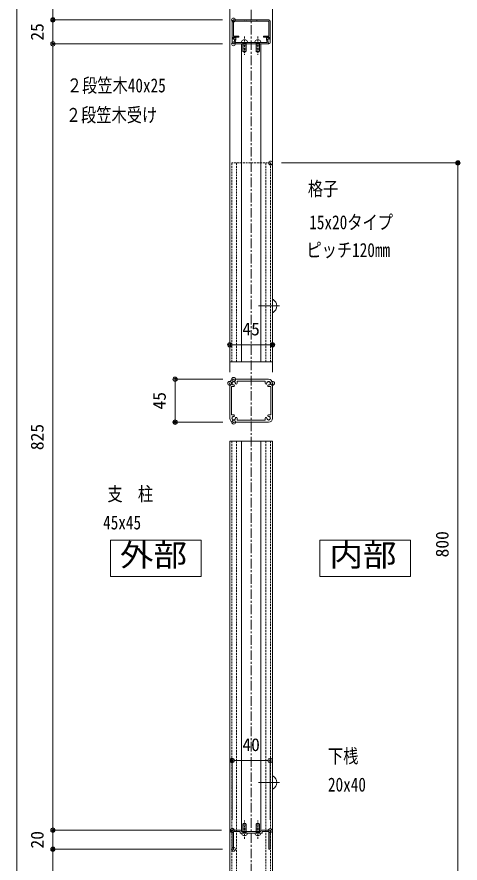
# Model space of a CAD drawing. Units: millimetres, scale not verified. Extents: x -1682 to 1682, y -1188 to 1188.
# Drawn here: x 94 to 560, y -617 to 270 of the extents above; entities that cross this region are included whole.
import ezdxf
from ezdxf.enums import TextEntityAlignment as Align

# ---------------------------------------------------------------- set-up
doc = ezdxf.new("R2010")
doc.units = ezdxf.units.MM
doc.header["$LTSCALE"] = 8
doc.header["$PDMODE"] = 32
doc.header["$PDSIZE"] = 4
doc.linetypes.add('USER1', pattern=[2, 1.25, -0.25, 0.25, -0.25])
doc.linetypes.add('USER3', pattern=[0.375, 0.25, -0.125])
for name, color, linetype, lineweight in [('0-0_0', 7, 'Continuous', 18), ('0-1_DEFPOINTS', 7, 'Continuous', 18), ('0-4_アンカー', 4, 'Continuous', 18), ('0-A_6ﾊｯﾁﾝｸﾞ', 4, 'Continuous', 18), ('0-B_51破線ｱﾙﾐ', 3, 'USER3', 18), ('0-C_2躯体線', 4, 'Continuous', 18), ('0-E_3中心線', 2, 'USER1', 18), ('0-F_41ｱﾙﾐ', 6, 'Continuous', 18), ('1-0_1手摺寸法', 7, 'Continuous', 18), ('1-1_42ｱﾙﾐ部品', 6, 'Continuous', 18), ('1-2_P4-12', 7, 'Continuous', 18), ('1-8_WHITE', 7, 'Continuous', 18)]:
    doc.layers.add(name, color=color, linetype=linetype, lineweight=lineweight)
doc.layers.add('0-3_MOJI', color=7, linetype='Continuous')
doc.styles.add('ＭＳ ゴシック', font='')
doc.styles.get('ＭＳ ゴシック').set_extended_font_data('MS Gothic')

# ---------------------------------------------------------------- blocks, each defined once
blk = doc.blocks.new('HK-013')
at = {"layer": '1-1_42ｱﾙﾐ部品'}
for p, q in [((-22.5, 18.3), (-22.5, -18.3)), ((-22.5, 18.3), (-22.5, 18.3)), ((18.3, 22.5), (-18.3, 22.5)), ((14.8, 20.5), (-14.8, 20.5)), ((-14.8, 20.5), (-14.8, 18.3)), ((14.8, 20.5), (14.8, 18.3)), ((22.5, 18.3), (22.5, -18.3)), ((-20.5, 14.8), (-20.5, -14.8)), ((-18.3, 14.8), (-20.5, 14.8)), ((18.3, 14.8), (20.5, 14.8)), ((20.5, 14.8), (20.5, -14.8)), ((-18.3, -14.8), (-20.5, -14.8)), ((18.3, -14.8), (20.5, -14.8)), ((-22.5, -18.3), (-22.5, -18.3)), ((18.3, -22.5), (-18.3, -22.5)), ((-14.8, -20.5), (-14.8, -18.3)), ((14.8, -20.5), (-14.8, -20.5)), ((14.8, -20.5), (14.8, -18.3))]:
    blk.add_line(p, q, dxfattribs=at)
for centre, radius, start, end in [((-18.3, 18.3), 4.2, 90, 180), ((-19.749, 18.688), 0.5, 165, 232.97569), ((-19.749, 18.688), 0.5, 97.02431, 165), ((-18.3, 18.3), 1.75, 180.35889, 195), ((-18.3, 18.3), 1.75, 195, 209.64111), ((-18.3, 18.3), 1.75, 135, 149.64111), ((-18.3, 18.3), 1.75, 120.35889, 135), ((-18.688, 19.749), 0.5, 105, 172.97569), ((-18.688, 19.749), 0.5, 37.02431, 105), ((-18.3, 18.3), 1.75, 75, 89.64111), ((-18.3, 18.3), 1.75, 60.35889, 75), ((-17.239, 19.361), 0.5, 45, 112.97569), ((-17.239, 19.361), 0.5, 337.02431, 45), ((-18.3, 18.3), 1.75, 15, 29.64111), ((-18.3, 18.3), 1.75, 0.35889, 15), ((-15.675, 18.3), 0.875, 180, 0), ((15.675, 18.3), 0.875, 180, 360), ((18.3, 18.3), 1.75, 165, 179.64111), ((18.3, 18.3), 1.75, 150.35889, 165), ((17.239, 19.361), 0.5, 135, 202.97569), ((17.239, 19.361), 0.5, 67.02431, 135), ((18.3, 18.3), 1.75, 105, 119.64111), ((18.3, 18.3), 1.75, 90.35889, 105), ((18.688, 19.749), 0.5, 75, 142.97569), ((18.3, 18.3), 4.2, 0, 90), ((18.688, 19.749), 0.5, 7.02431, 75), ((18.3, 18.3), 1.75, 45, 59.64111), ((18.3, 18.3), 1.75, 30.35889, 45), ((19.749, 18.688), 0.5, 15, 82.97569), ((18.3, 18.3), 1.75, 330.35889, 345), ((18.3, 18.3), 1.75, 345, 359.64111), ((19.749, 18.688), 0.5, 307.02431, 15), ((-19.361, 17.239), 0.5, 157.02431, 225), ((-19.361, 17.239), 0.5, 225, 292.97569), ((-18.3, 18.3), 1.75, 240.35889, 255), ((-18.3, 18.3), 1.75, 255, 270), ((-18.3, 15.675), 0.875, 270, 90), ((18.3, 15.675), 0.875, 90, 270), ((18.3, 18.3), 1.75, 270, 285), ((18.3, 18.3), 1.75, 285, 299.64111), ((19.361, 17.239), 0.5, 247.02431, 315), ((19.361, 17.239), 0.5, 315, 22.97569), ((-18.3, -18.3), 1.75, 150.35889, 165), ((-19.361, -17.239), 0.5, 135, 202.97569), ((-19.361, -17.239), 0.5, 67.02431, 135), ((-18.3, -18.3), 1.75, 105, 119.64111), ((-18.3, -18.3), 1.75, 90, 105), ((-18.3, -15.675), 0.875, 270, 90), ((-15.675, -18.3), 0.875, 360, 180), ((15.675, -18.3), 0.875, 0, 180), ((18.3, -15.675), 0.875, 90, 270), ((18.3, -18.3), 1.75, 75, 90), ((18.3, -18.3), 1.75, 60.35889, 75), ((19.361, -17.239), 0.5, 45, 112.97569), ((19.361, -17.239), 0.5, 337.02431, 45), ((18.3, -18.3), 1.75, 15, 29.64111), ((-18.3, -18.3), 4.2, 180, 270), ((-19.749, -18.688), 0.5, 127.02431, 195), ((-19.749, -18.688), 0.5, 195, 262.97569), ((-18.3, -18.3), 1.75, 165, 179.64111), ((-18.3, -18.3), 1.75, 210.35889, 225), ((-18.3, -18.3), 1.75, 225, 239.64111), ((-18.688, -19.749), 0.5, 187.02431, 255), ((-18.688, -19.749), 0.5, 255, 322.97569), ((-18.3, -18.3), 1.75, 270.35889, 285), ((-18.3, -18.3), 1.75, 285, 299.64111), ((-17.239, -19.361), 0.5, 247.02431, 315), ((-17.239, -19.361), 0.5, 315, 22.97569), ((-18.3, -18.3), 1.75, 330.35889, 345), ((-18.3, -18.3), 1.75, 345, 359.64111), ((18.3, -18.3), 1.75, 180.35889, 195), ((18.3, -18.3), 1.75, 195, 209.64111), ((17.239, -19.361), 0.5, 157.02431, 225), ((17.239, -19.361), 0.5, 225, 292.97569), ((18.3, -18.3), 1.75, 240.35889, 255), ((18.3, -18.3), 1.75, 255, 269.64111), ((18.688, -19.749), 0.5, 217.02431, 285), ((18.3, -18.3), 4.2, 270, 360), ((18.688, -19.749), 0.5, 285, 352.97569), ((18.3, -18.3), 1.75, 300.35889, 315), ((18.3, -18.3), 1.75, 315, 329.64111), ((19.749, -18.688), 0.5, 277.02431, 345), ((18.3, -18.3), 1.75, 0.35889, 15), ((19.749, -18.688), 0.5, 345, 52.97569)]:
    blk.add_arc(centre, radius, start, end, dxfattribs=at)
blk = doc.blocks.new('_ORIGIN2')
at = {"layer": '0-0_0'}
blk.add_line((-0.5, 0), (-1, 0), dxfattribs=at)
for radius in [0.5, 0.25]:
    blk.add_circle((0, 0), radius, dxfattribs=at)
blk = doc.blocks.new('D29')
at = {"layer": '0-1_DEFPOINTS'}
for p in [(463.66, 314.106), (402.126, 269.106), (463.66, 269.106)]:
    blk.add_point(p, dxfattribs=at)
at = {"layer": '1-0_1手摺寸法'}
for p, q in [((452.16, 314.106), (402.126, 314.106)), ((402.126, 309.506), (402.126, 273.706)), ((452.16, 269.106), (402.126, 269.106))]:
    blk.add_line(p, q, dxfattribs=at)
at = {"layer": '1-0_1手摺寸法', "xscale": 4.6, "yscale": 4.6}
for p, rotation in [((402.126, 314.106), 90), ((402.126, 269.106), 270)]:
    blk.add_blockref('_ORIGIN2', p, dxfattribs=dict(at, rotation=rotation))
at = {"layer": '1-0_1手摺寸法', "style": 'ＭＳ ゴシック'}
blk.add_text('45', height=13.49, rotation=90, dxfattribs=at).set_placement((396.376, 282.406), align=Align.BOTTOM_LEFT)
blk = doc.blocks.new('D30')
at = {"layer": '0-1_DEFPOINTS'}
for p in [(504.46, 350.359), (459.46, 309.906), (504.46, 309.906)]:
    blk.add_point(p, dxfattribs=at)
at = {"layer": '1-0_1手摺寸法'}
for p, q in [((459.46, 321.406), (459.46, 350.359)), ((464.06, 350.359), (499.86, 350.359)), ((504.46, 321.406), (504.46, 350.359))]:
    blk.add_line(p, q, dxfattribs=at)
at = {"layer": '1-0_1手摺寸法', "xscale": 4.6, "yscale": 4.6, "rotation": 180}
blk.add_blockref('_ORIGIN2', (459.46, 350.359), dxfattribs=at)
at = {"layer": '1-0_1手摺寸法', "xscale": 4.6, "yscale": 4.6}
blk.add_blockref('_ORIGIN2', (504.46, 350.359), dxfattribs=at)
at = {"layer": '1-0_1手摺寸法', "style": 'ＭＳ ゴシック'}
blk.add_text('45', height=13.49, dxfattribs=at).set_placement((472.76, 356.109), align=Align.BOTTOM_LEFT)
blk = doc.blocks.new('D31')
at = {"layer": '0-1_DEFPOINTS'}
for p in [(461.96, -85.78), (461.96, -159.45), (501.96, -159.45)]:
    blk.add_point(p, dxfattribs=at)
at = {"layer": '1-0_1手摺寸法'}
for p, q in [((461.96, -147.95), (461.96, -85.78)), ((497.36, -85.78), (466.56, -85.78)), ((501.96, -147.95), (501.96, -85.78))]:
    blk.add_line(p, q, dxfattribs=at)
at = {"layer": '1-0_1手摺寸法', "xscale": 4.6, "yscale": 4.6, "rotation": 180}
blk.add_blockref('_ORIGIN2', (461.96, -85.78), dxfattribs=at)
at = {"layer": '1-0_1手摺寸法', "xscale": 4.6, "yscale": 4.6}
blk.add_blockref('_ORIGIN2', (501.96, -85.78), dxfattribs=at)
at = {"layer": '1-0_1手摺寸法', "style": 'ＭＳ ゴシック'}
blk.add_text('40', height=13.49, dxfattribs=at).set_placement((472.76, -80.03), align=Align.BOTTOM_LEFT)
blk = doc.blocks.new('D32')
at = {"layer": '0-1_DEFPOINTS'}
for p in [(502.21, 541.05), (699.028, 541.05), (502.21, -258.95)]:
    blk.add_point(p, dxfattribs=at)
at = {"layer": '1-0_1手摺寸法'}
for p, q in [((513.71, 541.05), (699.028, 541.05)), ((699.028, -254.35), (699.028, 536.45)), ((513.71, -258.95), (699.028, -258.95))]:
    blk.add_line(p, q, dxfattribs=at)
at = {"layer": '1-0_1手摺寸法', "xscale": 4.6, "yscale": 4.6}
for p, rotation in [((699.028, 541.05), 90), ((699.028, -258.95), 270)]:
    blk.add_blockref('_ORIGIN2', p, dxfattribs=dict(at, rotation=rotation))
at = {"layer": '1-0_1手摺寸法', "style": 'ＭＳ ゴシック'}
blk.add_text('800', height=13.49, rotation=90, dxfattribs=at).set_placement((693.278, 127.25), align=Align.BOTTOM_LEFT)
blk = doc.blocks.new('A$C43F735A4')
at = {"layer": '0-A_6ﾊｯﾁﾝｸﾞ'}
for p, q in [((5, 15.421), (1, 14.952)), ((5, 15.421), (1, 14.952)), ((5, 14.011), (1, 13.542)), ((5, 14.011), (1, 13.542)), ((5, 12.602), (1, 12.132)), ((5, 12.602), (1, 12.132)), ((5, 11.192), (1, 10.723)), ((5, 11.192), (1, 10.723)), ((5, 9.782), (1, 9.313)), ((5, 9.782), (1, 9.313)), ((1.25, 14.993), (1.664, 15.993)), ((1.25, 5.993), (1.25, 14.993)), ((4.336, 15.993), (1.664, 15.993)), ((4.75, 14.993), (4.336, 15.993)), ((4.75, 5.993), (4.75, 14.993)), ((0, 5.493), (0, 5.793)), ((5.8, 5.993), (0.2, 5.993)), ((5, 8.373), (1, 7.904)), ((5, 8.373), (1, 7.904)), ((5, 7.055), (1, 6.586)), ((5, 7.055), (1, 6.586)), ((4, 3.493), (2, 3.493)), ((6, 5.493), (6, 5.793))]:
    blk.add_line(p, q, dxfattribs=at)
for centre, radius, start, end in [((0.2, 5.793), 0.2, 90, 180), ((2, 5.493), 2, 180, 270), ((4, 5.493), 2, 270, 0), ((5.8, 5.793), 0.2, 0, 90)]:
    blk.add_arc(centre, radius, start, end, dxfattribs=at)
at = {"layer": '0-B_51破線ｱﾙﾐ'}
blk.add_line((3, 0), (3, 19.154), dxfattribs=at)
blk = doc.blocks.new('A$C5EFB2CC2')
at = {"layer": '0-F_41ｱﾙﾐ'}
for p, q in [((0, 23.5), (0, 1.5)), ((1.3, 23.7), (1.3, 8)), ((12.7, 23.7), (1.3, 23.7)), ((20, 25), (1.5, 25)), ((12.831, 23.907), (12.7, 23.7)), ((13.169, 23.907), (13.3, 23.7)), ((14.2, 23.7), (13.3, 23.7)), ((14.331, 23.907), (14.2, 23.7)), ((14.669, 23.907), (14.8, 23.7)), ((19.7, 23.7), (14.8, 23.7)), ((19.831, 23.907), (19.7, 23.7)), ((20, 25), (38.5, 25)), ((20.169, 23.907), (20.3, 23.7)), ((20.3, 23.7), (25.2, 23.7)), ((25.331, 23.907), (25.2, 23.7)), ((25.669, 23.907), (25.8, 23.7)), ((25.8, 23.7), (26.7, 23.7)), ((26.831, 23.907), (26.7, 23.7)), ((27.169, 23.907), (27.3, 23.7)), ((27.3, 23.7), (38.7, 23.7)), ((38.7, 23.7), (38.7, 8)), ((40, 23.5), (40, 1.5)), ((1.2, 6.8), (7, 6.8)), ((1.2, 6.8), (1.2, 5)), ((1.2, 5), (2.434, 5)), ((1.3, 8), (7, 8)), ((1.5, 0), (1.636, 0)), ((1.832, 0.161), (2.728, 4.641)), ((7, 8), (7, 6.8)), ((33, 8), (33, 6.8)), ((38.7, 8), (33, 8)), ((38.8, 6.8), (33, 6.8)), ((38.168, 0.161), (37.272, 4.641)), ((38.8, 5), (37.566, 5)), ((38.5, 0), (38.364, 0)), ((38.8, 6.8), (38.8, 5))]:
    blk.add_line(p, q, dxfattribs=at)
for centre, radius, start, end in [((1.5, 23.5), 1.5, 90, 180), ((13, 23.8), 0.2, 32.33353, 147.66647), ((14.5, 23.8), 0.2, 32.33353, 147.66647), ((20, 23.8), 0.2, 90, 147.66647), ((20, 23.8), 0.2, 32.33353, 90), ((25.5, 23.8), 0.2, 32.33353, 147.66647), ((27, 23.8), 0.2, 32.33353, 147.66647), ((38.5, 23.5), 1.5, 0, 90), ((1.5, 1.5), 1.5, 180, 270), ((1.636, 0.2), 0.2, 270, 348.69007), ((2.434, 4.7), 0.3, 348.69007, 90), ((37.566, 4.7), 0.3, 90, 191.30993), ((38.364, 0.2), 0.2, 191.30993, 270), ((38.5, 1.5), 1.5, 270, 0)]:
    blk.add_arc(centre, radius, start, end, dxfattribs=at)
blk = doc.blocks.new('A$C1DAF48FE')
at = {"layer": '0-F_41ｱﾙﾐ'}
for p, q in [((0, 5.25), (0, 5)), ((1.25, 5), (0, 5)), ((0.303, 0.239), (1.25, 5)), ((0.499, 0), (36.412, 0)), ((1.706, 1.5), (2.325, 4.612)), ((11.15, 1.5), (1.706, 1.5)), ((11.281, 1.293), (11.15, 1.5)), ((11.619, 1.293), (11.75, 1.5)), ((18.15, 1.5), (11.75, 1.5)), ((18.281, 1.293), (18.15, 1.5)), ((18.619, 1.293), (18.75, 1.5)), ((18.75, 1.5), (25.15, 1.5)), ((25.281, 1.293), (25.15, 1.5)), ((25.619, 1.293), (25.75, 1.5)), ((25.75, 1.5), (35.243, 1.5)), ((35.205, 1.5), (34.586, 4.612)), ((35.661, 5), (36.911, 5)), ((36.608, 0.239), (35.661, 5)), ((36.911, 5.25), (36.911, 5))]:
    blk.add_line(p, q, dxfattribs=at)
for centre, radius, start, end in [((1.25, 5.25), 1.25, 329.316, 180), ((0.499, 0.2), 0.2, 168.75307, 270), ((11.45, 1.4), 0.2, 212.33353, 270), ((11.45, 1.4), 0.2, 270, 327.66647), ((18.45, 1.4), 0.2, 212.33353, 270), ((18.45, 1.4), 0.2, 270, 327.66647), ((25.45, 1.4), 0.2, 212.33353, 270), ((25.45, 1.4), 0.2, 270, 327.66647), ((35.661, 5.25), 1.25, 0, 210.684), ((36.412, 0.2), 0.2, 270, 11.24693)]:
    blk.add_arc(centre, radius, start, end, dxfattribs=at)
blk = doc.blocks.new('D63')
at = {"layer": '0-1_DEFPOINTS'}
for p in [(273.82, -178.95), (463.46, -178.95), (417.466, -258.95)]:
    blk.add_point(p, dxfattribs=at)
at = {"layer": '1-0_1手摺寸法'}
for p, q in [((451.96, -178.95), (273.82, -178.95)), ((273.82, -254.35), (273.82, -183.55)), ((405.966, -258.95), (273.82, -258.95))]:
    blk.add_line(p, q, dxfattribs=at)
at = {"layer": '1-0_1手摺寸法', "xscale": 4.6, "yscale": 4.6}
for p, rotation in [((273.82, -178.95), 90), ((273.82, -258.95), 270)]:
    blk.add_blockref('_ORIGIN2', p, dxfattribs=dict(at, rotation=rotation))
at = {"layer": '1-0_1手摺寸法', "style": 'ＭＳ ゴシック'}
blk.add_text('80', height=13.49, rotation=90, dxfattribs=at).set_placement((268.07, -228.15), align=Align.BOTTOM_LEFT)
blk = doc.blocks.new('D64')
at = {"layer": '0-1_DEFPOINTS'}
for p in [(273.82, -158.95), (462.46, -158.95), (463.46, -178.95)]:
    blk.add_point(p, dxfattribs=at)
at = {"layer": '1-0_1手摺寸法'}
for p, q in [((273.82, -154.35), (273.82, -149.75)), ((450.96, -158.95), (273.82, -158.95)), ((273.82, -178.95), (273.82, -158.95)), ((451.96, -178.95), (273.82, -178.95)), ((273.82, -183.55), (273.82, -188.15))]:
    blk.add_line(p, q, dxfattribs=at)
at = {"layer": '1-0_1手摺寸法', "xscale": 4.6, "yscale": 4.6}
for p, rotation in [((273.82, -158.95), 270), ((273.82, -178.95), 90)]:
    blk.add_blockref('_ORIGIN2', p, dxfattribs=dict(at, rotation=rotation))
at = {"layer": '1-0_1手摺寸法', "style": 'ＭＳ ゴシック'}
blk.add_text('20', height=13.49, rotation=90, dxfattribs=at).set_placement((268.07, -178.15), align=Align.BOTTOM_LEFT)
blk = doc.blocks.new('D61')
at = {"layer": '1-0_1手摺寸法'}
blk.add_line((236.035, 836.45), (236.035, -254.35), dxfattribs=at)
blk = doc.blocks.new('D62')
at = {"layer": '0-1_DEFPOINTS'}
for p in [(463.46, 666.05), (273.82, -158.95), (462.46, -158.95)]:
    blk.add_point(p, dxfattribs=at)
at = {"layer": '1-0_1手摺寸法'}
for p, q in [((451.96, 666.05), (273.82, 666.05)), ((273.82, 661.45), (273.82, -154.35)), ((450.96, -158.95), (273.82, -158.95))]:
    blk.add_line(p, q, dxfattribs=at)
at = {"layer": '1-0_1手摺寸法', "xscale": 4.6, "yscale": 4.6}
for p, rotation in [((273.82, 666.05), 90), ((273.82, -158.95), 270)]:
    blk.add_blockref('_ORIGIN2', p, dxfattribs=dict(at, rotation=rotation))
at = {"layer": '1-0_1手摺寸法', "style": 'ＭＳ ゴシック'}
blk.add_text('825', height=13.49, rotation=90, dxfattribs=at).set_placement((268.07, 239.75), align=Align.BOTTOM_LEFT)
blk = doc.blocks.new('D58')
at = {"layer": '0-1_DEFPOINTS'}
for p in [(273.82, 691.05), (463.46, 691.05), (463.46, 666.05)]:
    blk.add_point(p, dxfattribs=at)
at = {"layer": '1-0_1手摺寸法'}
for p, q in [((273.82, 695.65), (273.82, 700.25)), ((451.96, 691.05), (273.82, 691.05)), ((273.82, 666.05), (273.82, 691.05)), ((451.96, 666.05), (273.82, 666.05)), ((273.82, 661.45), (273.82, 656.85))]:
    blk.add_line(p, q, dxfattribs=at)
at = {"layer": '1-0_1手摺寸法', "xscale": 4.6, "yscale": 4.6}
for p, rotation in [((273.82, 691.05), 270), ((273.82, 666.05), 90)]:
    blk.add_blockref('_ORIGIN2', p, dxfattribs=dict(at, rotation=rotation))
at = {"layer": '1-0_1手摺寸法', "style": 'ＭＳ ゴシック'}
blk.add_text('25', height=13.49, rotation=90, dxfattribs=at).set_placement((268.07, 669.35), align=Align.BOTTOM_LEFT)
blk = doc.blocks.new('D59')
at = {"layer": '0-1_DEFPOINTS'}
for p in [(273.82, 796.05), (451.96, 796.05), (463.46, 691.05)]:
    blk.add_point(p, dxfattribs=at)
at = {"layer": '1-0_1手摺寸法'}
for p, q in [((440.46, 796.05), (273.82, 796.05)), ((273.82, 695.65), (273.82, 791.45)), ((451.96, 691.05), (273.82, 691.05))]:
    blk.add_line(p, q, dxfattribs=at)
at = {"layer": '1-0_1手摺寸法', "xscale": 4.6, "yscale": 4.6}
for p, rotation in [((273.82, 796.05), 90), ((273.82, 691.05), 270)]:
    blk.add_blockref('_ORIGIN2', p, dxfattribs=dict(at, rotation=rotation))
at = {"layer": '1-0_1手摺寸法', "style": 'ＭＳ ゴシック'}
blk.add_text('105', height=13.49, rotation=90, dxfattribs=at).set_placement((268.07, 729.75), align=Align.BOTTOM_LEFT)

msp = doc.modelspace()

# ---------------------------------------------------------------- linework, layer by layer
at = {"layer": '0-0_0'}
for p, q in [((317.72, 372.107), (317.72, -91.386)), ((362.72, 372.107), (362.72, -91.386)), ((317.72, -174.878), (317.72, -666.689)), ((362.72, -174.878), (362.72, -666.689))]:
    msp.add_line(p, q, dxfattribs=at)
at = {"layer": '0-1_DEFPOINTS'}
for p, q in [((362.72, -91.386), (317.72, -91.386)), ((362.72, -174.878), (317.72, -174.878))]:
    msp.add_line(p, q, dxfattribs=at)
at = {"layer": '0-4_アンカー', "linetype": 'USER3'}
for p, q in [((360.47, 117.107), (319.97, 117.107)), ((319.97, 117.107), (319.97, -91.386)), ((324.97, 117.107), (324.97, -91.386)), ((355.47, 117.107), (355.47, -91.386)), ((360.47, 117.107), (360.47, -91.386)), ((319.97, -174.878), (319.97, -682.893)), ((324.97, -174.878), (324.97, -682.893)), ((355.47, -174.878), (355.47, -682.893)), ((360.47, -174.878), (360.47, -682.893))]:
    msp.add_line(p, q, dxfattribs=at)
at = {"layer": '0-C_2躯体線'}
for p, q in [((362.72, -39.643), (362.72, -26.143)), ((363.22, -26.143), (362.72, -26.143)), ((347.78, -32.893), (370.036, -32.893)), ((363.22, -39.643), (362.72, -39.643)), ((362.72, -539.643), (362.72, -526.143)), ((363.22, -526.143), (362.72, -526.143)), ((347.78, -532.893), (370.036, -532.893)), ((363.22, -539.643), (362.72, -539.643))]:
    msp.add_line(p, q, dxfattribs=at)
for centre in [(359.525, -32.893), (359.525, -532.893)]:
    msp.add_arc(centre, 7.695, 298.69866, 61.30134, dxfattribs=at)
at = {"layer": '0-E_3中心線'}
msp.add_line((340.22, 469.737), (340.22, -842.622), dxfattribs=at)
at = {"layer": '1-2_P4-12'}
for p, q in [((192.453, -278.661), (192.453, -316.671)), ((412.372, -278.661), (412.372, -316.671))]:
    msp.add_line(p, q, dxfattribs=at)
for points in [[(192.453, -316.671), (287.779, -316.671), (287.779, -278.661), (192.453, -278.661)], [(412.372, -316.671), (507.698, -316.671), (507.698, -278.661), (412.372, -278.661)]]:
    msp.add_lwpolyline(points, dxfattribs=at)
at = {"layer": '1-8_WHITE'}
for p, q in [((330.22, -91.386), (330.22, 242.107)), ((330.22, 183.695), (330.22, 242.107)), ((350.22, -91.386), (350.22, 242.107)), ((350.22, 183.695), (350.22, 242.107)), ((330.22, -174.878), (330.22, -584.393)), ((350.22, -174.878), (350.22, -584.393)), ((320.22, -583.893), (320.22, -602.893)), ((329.02, -582.893), (321.22, -582.893)), ((328.52, -584.393), (321.72, -584.393)), ((328.52, -584.393), (328.52, -585.893)), ((340.22, -584.393), (330.02, -584.393)), ((333.051, -585.686), (332.92, -585.893)), ((333.389, -585.686), (333.52, -585.893)), ((340.22, -584.393), (350.42, -584.393)), ((347.051, -585.686), (346.92, -585.893)), ((350.42, -583.893), (350.42, -584.393)), ((351.42, -582.893), (359.22, -582.893)), ((351.92, -584.393), (358.72, -584.393)), ((351.92, -584.393), (351.92, -585.893)), ((358.72, -584.393), (358.72, -602.893)), ((360.22, -583.893), (360.22, -602.893)), ((332.92, -585.893), (328.52, -585.893)), ((340.22, -585.893), (333.52, -585.893)), ((340.22, -585.893), (346.92, -585.893)), ((358.72, -602.893), (360.22, -602.893))]:
    msp.add_line(p, q, dxfattribs=at)
for points in [[(321.72, -584.393), (321.72, -602.893), (320.22, -602.893)], [(347.389, -585.686), (347.52, -585.893), (351.92, -585.893)]]:
    msp.add_lwpolyline(points, dxfattribs=at)
for centre, radius, start, end in [((321.22, -583.893), 1, 90, 180), ((329.02, -583.893), 1, 0, 90), ((333.22, -585.793), 0.2, 32.33353, 147.66647), ((347.22, -585.793), 0.2, 32.33353, 147.66647), ((351.42, -583.893), 1, 90, 180), ((359.22, -583.893), 1, 0, 90)]:
    msp.add_arc(centre, radius, start, end, dxfattribs=at)

# ---------------------------------------------------------------- block references
at = {"layer": '0-3_MOJI', "rotation": 180}
for p in [(336.22, 249.6), (350.22, 249.6)]:
    msp.add_blockref('A$C43F735A4', p, dxfattribs=at)
at = {"layer": '0-3_MOJI', "xscale": -1}
for p in [(336.22, -591.885), (350.22, -591.885)]:
    msp.add_blockref('A$C43F735A4', p, dxfattribs=at)
at = {"layer": '0-F_41ｱﾙﾐ', "xscale": -1}
msp.add_blockref('HK-013', (340.22, -132.336), dxfattribs=at)
at = {"layer": '1-0_1手摺寸法'}
for name, p in [('D61', (-141.739, -423.942)), ('D59', (-141.739, -423.942)), ('D58', (-141.739, -423.942)), ('A$C5EFB2CC2', (320.22, 242.107)), ('A$C1DAF48FE', (321.764, 242.107)), ('D62', (-141.739, -423.942)), ('D32', (-141.739, -423.942)), ('D30', (-141.739, -423.942)), ('D29', (-141.739, -423.942)), ('D31', (-141.739, -423.942)), ('D64', (-141.739, -423.942)), ('D63', (-141.739, -423.942))]:
    msp.add_blockref(name, p, dxfattribs=at)

# ---------------------------------------------------------------- texts
at = {"layer": '0-0_0', "style": 'ＭＳ ゴシック', "width": 0.8}
for s, p in [('２段笠木40x25', (146.719, 186.737)), ('２段笠木受け', (145.645, 155.752)), ('格子', (399.779, 78.373)), ('15x20タイプ', (401.248, 43.149)), ('ピッチ120mm', (398.234, 14.079)), ('支\u3000柱', (189.322, -241.827)), ('45x45', (184.797, -271.759)), ('下桟', (420.816, -516.809)), ('20x40', (420.869, -546.741))]:
    msp.add_text(s, height=14.66, dxfattribs=at).set_placement(p, align=Align.BOTTOM_LEFT)
at = {"layer": '1-2_P4-12', "style": 'ＭＳ ゴシック', "width": 1.1}
for s, p in [('外部', (202.512, -313.038)), ('内部', (422.431, -313.038))]:
    msp.add_text(s, height=23.46, dxfattribs=at).set_placement(p, align=Align.BOTTOM_LEFT)

doc.saveas('drawing.dxf')
